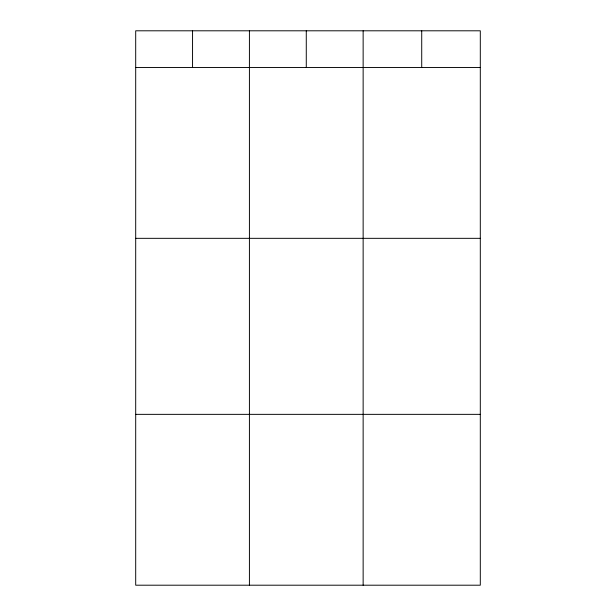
<?xml version="1.0" encoding="UTF-8"?>
<svg xmlns="http://www.w3.org/2000/svg" width="616" height="616" viewBox="0 0 616 616"><rect width="100%" height="100%" fill="white"/><g stroke="black" fill="none" stroke-linecap="round" stroke-linejoin="round"><path stroke-width="0.92" d="M480.303 238.33L480.303 30.8L135.697 30.8L135.697 585.2L480.303 585.2L480.303 238.33L135.697 238.33M135.697 67.483L480.303 67.483M135.697 414.352L480.303 414.352M421.721 30.8L421.721 67.483M363.14 30.8L363.14 585.2M306.275 30.8L306.275 67.483M249.418 30.8L249.418 585.2M192.554 30.8L192.554 67.483"/></g></svg>
